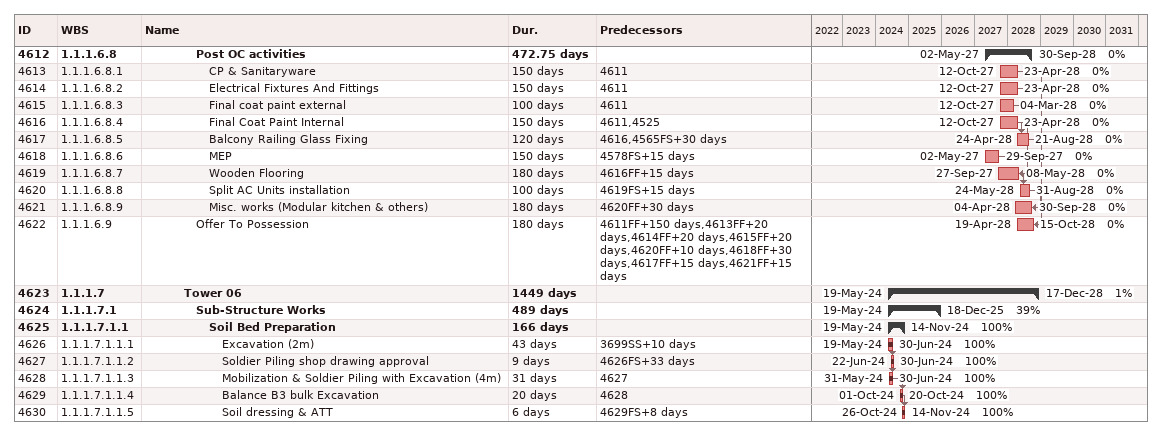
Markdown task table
| ID | WBS | Task | Duration | Start | Finish | Predecessors | % complete |
|---|---|---|---|---|---|---|---|
| 4612 | 1.1.1.6.8 | **Post OC activities** | 472.75d | 2027-05-02 | 2028-09-30 |  | 0 |
| 4613 | 1.1.1.6.8.1 | CP & Sanitaryware | 150d | 2027-10-12 | 2028-04-23 | 4611 | 0 |
| 4614 | 1.1.1.6.8.2 | Electrical Fixtures And Fittings | 150d | 2027-10-12 | 2028-04-23 | 4611 | 0 |
| 4615 | 1.1.1.6.8.3 | Final coat paint external | 100d | 2027-10-12 | 2028-03-04 | 4611 | 0 |
| 4616 | 1.1.1.6.8.4 | Final Coat Paint Internal | 150d | 2027-10-12 | 2028-04-23 | 4611, 4525 | 0 |
| 4617 | 1.1.1.6.8.5 | Balcony Railing Glass Fixing | 120d | 2028-04-24 | 2028-08-21 | 4616, 4565FS+30d | 0 |
| 4618 | 1.1.1.6.8.6 | MEP | 150d | 2027-05-02 | 2027-09-29 | 4578FS+15d | 0 |
| 4619 | 1.1.1.6.8.7 | Wooden Flooring | 180d | 2027-09-27 | 2028-05-08 | 4616FF+15d | 0 |
| 4620 | 1.1.1.6.8.8 | Split AC Units installation | 100d | 2028-05-24 | 2028-08-31 | 4619FS+15d | 0 |
| 4621 | 1.1.1.6.8.9 | Misc. works (Modular kitchen & others) | 180d | 2028-04-04 | 2028-09-30 | 4620FF+30d | 0 |
| 4622 | 1.1.1.6.9 | Offer To Possession | 180d | 2028-04-19 | 2028-10-15 | 4611FF+150d, 4613FF+20d, 4614FF+20d, 4615FF+20d, 4620FF+10d, 4618FF+30d, 4617FF+15d, 4621FF+15d | 0 |
| 4623 | 1.1.1.7 | **Tower 06** | 1449d | 2024-05-19 | 2028-12-17 |  | 1 |
| 4624 | 1.1.1.7.1 | **Sub-Structure Works** | 489d | 2024-05-19 | 2025-12-18 |  | 39 |
| 4625 | 1.1.1.7.1.1 | **Soil Bed Preparation** | 166d | 2024-05-19 | 2024-11-14 |  | 100 |
| 4626 | 1.1.1.7.1.1.1 | Excavation (2m) | 43d | 2024-05-19 | 2024-06-30 | 3699SS+10d | 100 |
| 4627 | 1.1.1.7.1.1.2 | Soldier Piling shop drawing approval | 9d | 2024-06-22 | 2024-06-30 | 4626FS+33d | 100 |
| 4628 | 1.1.1.7.1.1.3 | Mobilization & Soldier Piling with Excavation (4m) | 31d | 2024-05-31 | 2024-06-30 | 4627 | 100 |
| 4629 | 1.1.1.7.1.1.4 | Balance B3 bulk Excavation | 20d | 2024-10-01 | 2024-10-20 | 4628 | 100 |
| 4630 | 1.1.1.7.1.1.5 | Soil dressing & ATT | 6d | 2024-10-26 | 2024-11-14 | 4629FS+8d | 100 |
